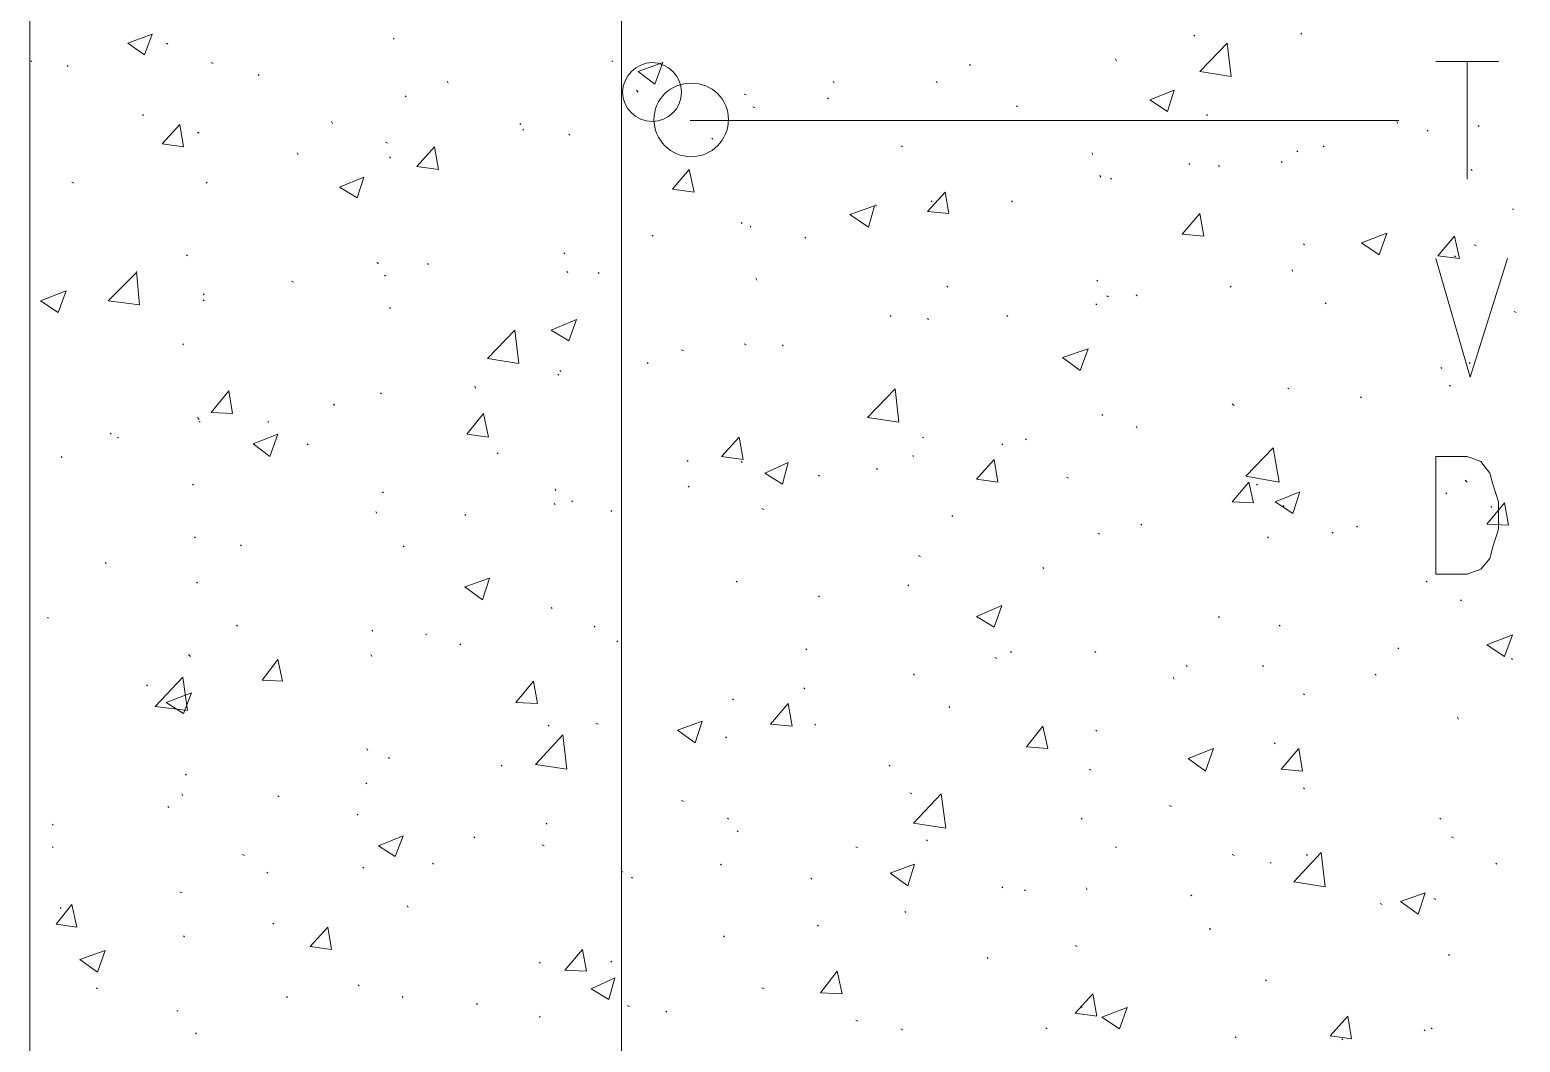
# Model space of a CAD drawing. Header units: millimetres. Extents: x 2928 to 3112, y 1220 to 1280.
# Drawn here: x 2940.98 to 2943.515, y 1249.911 to 1251.633 of the extents above; entities that cross this region are included whole.
import ezdxf

# ---------------------------------------------------------------- set-up
doc = ezdxf.new("R2010")
doc.units = ezdxf.units.MM

msp = doc.modelspace()

# ---------------------------------------------------------------- linework, layer by layer
at = {"color": 253, "linetype": 'Continuous', "lineweight": 5, "true_color": 0x9a9a9a}
for points in [[(2940.97965, 1262.56226), (2981.54689, 1262.56226), (2981.54689, 1240.79028), (2940.97965, 1240.79028)], [(2941.98633, 1261.55224), (2980.53854, 1261.55224), (2980.53854, 1241.8003), (2941.98633, 1241.8003)]]:
    msp.add_lwpolyline(points, close=True, dxfattribs=at)
at = {"color": 92, "linetype": 'Continuous', "lineweight": 13, "true_color": 0x00b800}
for points in [[(2941.14631, 1251.61044), (2941.18798, 1251.62544), (2941.18798, 1251.62544)], [(2941.17465, 1251.59044), (2941.18798, 1251.62544), (2941.18798, 1251.62544)], [(2942.96134, 1251.6221), (2942.95967, 1251.62377), (2942.95967, 1251.62377)], [(2943.14301, 1251.62544), (2943.14134, 1251.6271), (2943.14134, 1251.6271)], [(2941.14631, 1251.61044), (2941.17465, 1251.59044), (2941.17465, 1251.59044)], [(2941.21465, 1251.60877), (2941.21132, 1251.61044), (2941.21132, 1251.61044)], [(2941.59965, 1251.6171), (2941.59799, 1251.61877), (2941.59799, 1251.61877)], [(2942.96967, 1251.5621), (2943.01634, 1251.61044), (2943.01634, 1251.61044)], [(2943.02301, 1251.55377), (2943.01634, 1251.61044), (2943.01634, 1251.61044)], [(2940.98298, 1251.57877), (2940.98131, 1251.58044), (2940.98131, 1251.58044)], [(2941.29132, 1251.57544), (2941.28798, 1251.5771), (2941.28798, 1251.5771)], [(2941.97133, 1251.57877), (2941.96966, 1251.58044), (2941.96966, 1251.58044)], [(2942.01466, 1251.5621), (2942.05633, 1251.5771), (2942.05633, 1251.5771)], [(2942.04299, 1251.54043), (2942.05633, 1251.5771), (2942.05633, 1251.5771)], [(2942.57967, 1251.5721), (2942.578, 1251.57377), (2942.578, 1251.57377)], [(2942.82801, 1251.58044), (2942.82634, 1251.58377), (2942.82634, 1251.58377)], [(2941.04465, 1251.57044), (2941.04298, 1251.5721), (2941.04298, 1251.5721)], [(2941.36965, 1251.55543), (2941.36798, 1251.5571), (2941.36798, 1251.5571)], [(2942.01466, 1251.5621), (2942.04299, 1251.54043), (2942.04299, 1251.54043)], [(2942.96967, 1251.5621), (2943.02301, 1251.55377), (2943.02301, 1251.55377)], [(2941.69132, 1251.5421), (2941.68966, 1251.54543), (2941.68966, 1251.54543)], [(2942.01466, 1251.5271), (2942.01133, 1251.53043), (2942.01133, 1251.53043)], [(2942.198, 1251.5221), (2942.19466, 1251.52377), (2942.19466, 1251.52377)], [(2942.348, 1251.5421), (2942.34633, 1251.54543), (2942.34633, 1251.54543)], [(2942.523, 1251.5421), (2942.52133, 1251.54543), (2942.52133, 1251.54543)], [(2942.88467, 1251.51377), (2942.92634, 1251.53043), (2942.92634, 1251.53043)], [(2942.91467, 1251.49377), (2942.92634, 1251.53043), (2942.92634, 1251.53043)], [(2941.61965, 1251.51877), (2941.61799, 1251.52043), (2941.61799, 1251.52043)], [(2942.213, 1251.50043), (2942.20966, 1251.5021), (2942.20966, 1251.5021)], [(2942.338, 1251.51543), (2942.33633, 1251.5171), (2942.33633, 1251.5171)], [(2942.65967, 1251.5021), (2942.658, 1251.50377), (2942.658, 1251.50377)], [(2942.88467, 1251.51377), (2942.91467, 1251.49377), (2942.91467, 1251.49377)], [(2941.17298, 1251.4871), (2941.17132, 1251.48877), (2941.17132, 1251.48877)], [(2941.20465, 1251.43877), (2941.23465, 1251.4721), (2941.23465, 1251.4721)], [(2941.24132, 1251.43377), (2941.23465, 1251.4721), (2941.23465, 1251.4721)], [(2941.49465, 1251.47377), (2941.49299, 1251.4771), (2941.49299, 1251.4771)], [(2941.81466, 1251.4721), (2941.81299, 1251.47377), (2941.81299, 1251.47377)], [(2942.98301, 1251.4871), (2942.98134, 1251.48877), (2942.98134, 1251.48877)], [(2943.30635, 1251.47377), (2943.30468, 1251.4771), (2943.30468, 1251.4771)], [(2941.26798, 1251.4571), (2941.26465, 1251.45877), (2941.26465, 1251.45877)], [(2941.81966, 1251.4621), (2941.81799, 1251.46377), (2941.81799, 1251.46377)], [(2941.89799, 1251.45377), (2941.89633, 1251.45543), (2941.89633, 1251.45543)], [(2942.14133, 1251.4471), (2942.13966, 1251.44877), (2942.13966, 1251.44877)], [(2943.35801, 1251.46043), (2943.35635, 1251.4621), (2943.35635, 1251.4621)], [(2943.44468, 1251.46877), (2943.44301, 1251.47043), (2943.44301, 1251.47043)], [(2941.20465, 1251.43877), (2941.24132, 1251.43377), (2941.24132, 1251.43377)], [(2941.43632, 1251.42043), (2941.43465, 1251.42377), (2941.43465, 1251.42377)], [(2941.58799, 1251.44043), (2941.58465, 1251.4421), (2941.58465, 1251.4421)], [(2941.63799, 1251.40043), (2941.66799, 1251.43377), (2941.66799, 1251.43377)], [(2941.67466, 1251.39543), (2941.66799, 1251.43377), (2941.66799, 1251.43377)], [(2942.46467, 1251.43377), (2942.46133, 1251.43543), (2942.46133, 1251.43543)], [(2942.788, 1251.42043), (2942.78634, 1251.42377), (2942.78634, 1251.42377)], [(2943.13634, 1251.42543), (2943.13468, 1251.4271), (2943.13468, 1251.4271)], [(2943.18134, 1251.43377), (2943.17968, 1251.43543), (2943.17968, 1251.43543)], [(2941.59299, 1251.41543), (2941.59132, 1251.4171), (2941.59132, 1251.4171)], [(2941.63799, 1251.40043), (2941.67466, 1251.39543), (2941.67466, 1251.39543)], [(2942.07299, 1251.3621), (2942.10133, 1251.39543), (2942.10133, 1251.39543)], [(2942.10966, 1251.3571), (2942.10133, 1251.39543), (2942.10133, 1251.39543)], [(2942.95301, 1251.40377), (2942.95134, 1251.40543), (2942.95134, 1251.40543)], [(2943.00301, 1251.40043), (2943.00134, 1251.4021), (2943.00134, 1251.4021)], [(2943.10968, 1251.4071), (2943.10801, 1251.40877), (2943.10801, 1251.40877)], [(2943.43301, 1251.39377), (2943.43135, 1251.39543), (2943.43135, 1251.39543)], [(2941.05465, 1251.3721), (2941.05131, 1251.37377), (2941.05131, 1251.37377)], [(2941.28132, 1251.3721), (2941.27965, 1251.37377), (2941.27965, 1251.37377)], [(2941.50632, 1251.36543), (2941.54799, 1251.3821), (2941.54799, 1251.3821)], [(2941.53632, 1251.3471), (2941.54799, 1251.3821), (2941.54799, 1251.3821)], [(2942.80134, 1251.3821), (2942.79967, 1251.38543), (2942.79967, 1251.38543)], [(2942.81967, 1251.37877), (2942.81801, 1251.38043), (2942.81801, 1251.38043)], [(2941.50632, 1251.36543), (2941.53632, 1251.3471), (2941.53632, 1251.3471)], [(2942.07299, 1251.3621), (2942.10966, 1251.3571), (2942.10966, 1251.3571)], [(2942.50633, 1251.32376), (2942.53633, 1251.3571), (2942.53633, 1251.3571)], [(2942.543, 1251.32043), (2942.53633, 1251.3571), (2942.53633, 1251.3571)], [(2942.37467, 1251.31876), (2942.41633, 1251.33377), (2942.41633, 1251.33377)], [(2942.40633, 1251.2971), (2942.41633, 1251.33377), (2942.41633, 1251.33377)], [(2942.41967, 1251.33377), (2942.418, 1251.33543), (2942.418, 1251.33543)], [(2942.50633, 1251.32376), (2942.543, 1251.32043), (2942.543, 1251.32043)], [(2942.51467, 1251.34043), (2942.513, 1251.3421), (2942.513, 1251.3421)], [(2942.65134, 1251.34043), (2942.64967, 1251.3421), (2942.64967, 1251.3421)], [(2942.93967, 1251.28543), (2942.96967, 1251.32043), (2942.96967, 1251.32043)], [(2942.97634, 1251.2821), (2942.96967, 1251.32043), (2942.96967, 1251.32043)], [(2943.50302, 1251.3271), (2943.50135, 1251.32876), (2943.50135, 1251.32876)], [(2942.19133, 1251.30376), (2942.18966, 1251.30543), (2942.18966, 1251.30543)], [(2942.20633, 1251.2971), (2942.20466, 1251.29876), (2942.20466, 1251.29876)], [(2942.37467, 1251.31876), (2942.40633, 1251.2971), (2942.40633, 1251.2971)], [(2942.03966, 1251.2821), (2942.03799, 1251.28376), (2942.03799, 1251.28376)], [(2942.29966, 1251.27876), (2942.298, 1251.28043), (2942.298, 1251.28043)], [(2942.93967, 1251.28543), (2942.97634, 1251.2821), (2942.97634, 1251.2821)], [(2943.14801, 1251.2671), (2943.14634, 1251.26876), (2943.14634, 1251.26876)], [(2943.24468, 1251.27043), (2943.28801, 1251.2871), (2943.28801, 1251.2871)], [(2943.24468, 1251.27043), (2943.27468, 1251.25043), (2943.27468, 1251.25043)], [(2943.27468, 1251.25043), (2943.28801, 1251.2871), (2943.28801, 1251.2871)], [(2943.37468, 1251.24876), (2943.40301, 1251.2821), (2943.40301, 1251.2821)], [(2943.41135, 1251.24376), (2943.40301, 1251.2821), (2943.40301, 1251.2821)], [(2941.24798, 1251.24876), (2941.24632, 1251.25043), (2941.24632, 1251.25043)], [(2941.88966, 1251.2521), (2941.88799, 1251.25376), (2941.88799, 1251.25376)], [(2943.37468, 1251.24876), (2943.41135, 1251.24376), (2943.41135, 1251.24376)], [(2943.40468, 1251.2471), (2943.40301, 1251.24876), (2943.40301, 1251.24876)], [(2943.43968, 1251.26543), (2943.43635, 1251.2671), (2943.43635, 1251.2671)], [(2941.11298, 1251.1721), (2941.16132, 1251.22043), (2941.16132, 1251.22043)], [(2941.16632, 1251.16543), (2941.16132, 1251.2221), (2941.16132, 1251.2221)], [(2941.57299, 1251.23543), (2941.56965, 1251.2371), (2941.56965, 1251.2371)], [(2941.65799, 1251.23376), (2941.65632, 1251.23543), (2941.65632, 1251.23543)], [(2941.89466, 1251.22043), (2941.89299, 1251.2221), (2941.89299, 1251.2221)], [(2941.94799, 1251.21876), (2941.94633, 1251.22043), (2941.94633, 1251.22043)], [(2943.12801, 1251.2221), (2943.12634, 1251.22543), (2943.12634, 1251.22543)], [(2941.42799, 1251.20376), (2941.42465, 1251.20543), (2941.42465, 1251.20543)], [(2941.58465, 1251.21376), (2941.58299, 1251.21543), (2941.58299, 1251.21543)], [(2942.21633, 1251.2071), (2942.21466, 1251.21043), (2942.21466, 1251.21043)], [(2942.54133, 1251.19543), (2942.53967, 1251.1971), (2942.53967, 1251.1971)], [(2942.79634, 1251.20543), (2942.79467, 1251.2071), (2942.79467, 1251.2071)], [(2943.02301, 1251.19543), (2943.02134, 1251.1971), (2943.02134, 1251.1971)], [(2940.99798, 1251.1721), (2941.04131, 1251.18876), (2941.04131, 1251.18876)], [(2940.99798, 1251.1721), (2941.02798, 1251.1521), (2941.02798, 1251.1521)], [(2941.02798, 1251.1521), (2941.04131, 1251.18876), (2941.04131, 1251.18876)], [(2941.11298, 1251.1721), (2941.16632, 1251.16543), (2941.16632, 1251.16543)], [(2941.27632, 1251.1821), (2941.27465, 1251.18376), (2941.27465, 1251.18376)], [(2941.27632, 1251.1721), (2941.27465, 1251.17376), (2941.27465, 1251.17376)], [(2942.81467, 1251.17876), (2942.81134, 1251.18043), (2942.81134, 1251.18043)], [(2942.86301, 1251.18043), (2942.86134, 1251.1821), (2942.86134, 1251.1821)], [(2943.18468, 1251.1671), (2943.18301, 1251.16876), (2943.18301, 1251.16876)], [(2941.59299, 1251.15876), (2941.59132, 1251.16043), (2941.59132, 1251.16043)], [(2942.44467, 1251.14543), (2942.443, 1251.1471), (2942.443, 1251.1471)], [(2942.508, 1251.14043), (2942.50633, 1251.1421), (2942.50633, 1251.1421)], [(2942.643, 1251.14543), (2942.64134, 1251.1471), (2942.64134, 1251.1471)], [(2942.79467, 1251.16543), (2942.793, 1251.1671), (2942.793, 1251.1671)], [(2943.50802, 1251.1521), (2943.50468, 1251.15376), (2943.50468, 1251.15376)], [(2941.75799, 1251.07376), (2941.80466, 1251.1221), (2941.80466, 1251.1221)], [(2941.81132, 1251.06543), (2941.80466, 1251.1221), (2941.80466, 1251.1221)], [(2941.86633, 1251.1221), (2941.90966, 1251.14043), (2941.90966, 1251.14043)], [(2941.86633, 1251.1221), (2941.89633, 1251.10376), (2941.89633, 1251.10376)], [(2941.89633, 1251.10376), (2941.90966, 1251.14043), (2941.90966, 1251.14043)], [(2941.24132, 1251.0971), (2941.23965, 1251.09876), (2941.23965, 1251.09876)], [(2942.198, 1251.0971), (2942.19466, 1251.09876), (2942.19466, 1251.09876)], [(2942.26133, 1251.09543), (2942.25966, 1251.0971), (2942.25966, 1251.0971)], [(2941.75799, 1251.07376), (2941.81132, 1251.06543), (2941.81132, 1251.06543)], [(2942.03133, 1251.06543), (2942.02966, 1251.06709), (2942.02966, 1251.06709)], [(2942.09133, 1251.08709), (2942.08799, 1251.08876), (2942.08799, 1251.08876)], [(2942.73634, 1251.07543), (2942.77967, 1251.09043), (2942.77967, 1251.09043)], [(2942.73634, 1251.07543), (2942.76634, 1251.05376), (2942.76634, 1251.05376)], [(2942.76634, 1251.05376), (2942.77967, 1251.09043), (2942.77967, 1251.09043)], [(2943.42968, 1251.06543), (2943.42801, 1251.06709), (2943.42801, 1251.06709)], [(2941.87966, 1251.04543), (2941.87799, 1251.04709), (2941.87799, 1251.04709)], [(2941.88299, 1251.05209), (2941.88133, 1251.05376), (2941.88133, 1251.05376)], [(2943.38135, 1251.05709), (2943.37968, 1251.05876), (2943.37968, 1251.05876)], [(2941.28798, 1250.98209), (2941.31798, 1251.01876), (2941.31798, 1251.01876)], [(2941.32465, 1250.98043), (2941.31798, 1251.01876), (2941.31798, 1251.01876)], [(2941.57799, 1251.01376), (2941.57632, 1251.01543), (2941.57632, 1251.01543)], [(2941.73799, 1251.02376), (2941.73632, 1251.02709), (2941.73632, 1251.02709)], [(2942.40467, 1250.97376), (2942.45133, 1251.02209), (2942.45133, 1251.02209)], [(2942.458, 1250.96543), (2942.45133, 1251.02209), (2942.45133, 1251.02209)], [(2943.12134, 1251.02209), (2943.11968, 1251.02376), (2943.11968, 1251.02376)], [(2943.39635, 1251.02709), (2943.39468, 1251.02876), (2943.39468, 1251.02876)], [(2941.49799, 1250.99376), (2941.49632, 1250.99709), (2941.49632, 1250.99709)], [(2943.02801, 1250.99376), (2943.02467, 1250.99709), (2943.02467, 1250.99709)], [(2943.24468, 1251.00709), (2943.24301, 1251.00876), (2943.24301, 1251.00876)], [(2941.26798, 1250.97043), (2941.26465, 1250.97376), (2941.26465, 1250.97376)], [(2941.26965, 1250.96543), (2941.26798, 1250.96709), (2941.26798, 1250.96709)], [(2941.28798, 1250.98209), (2941.32465, 1250.98043), (2941.32465, 1250.98043)], [(2941.38632, 1250.96543), (2941.38465, 1250.96709), (2941.38465, 1250.96709)], [(2941.72299, 1250.94543), (2941.75132, 1250.98043), (2941.75132, 1250.98043)], [(2941.75966, 1250.94043), (2941.75132, 1250.98043), (2941.75132, 1250.98043)], [(2942.40467, 1250.97376), (2942.458, 1250.96543), (2942.458, 1250.96543)], [(2942.80467, 1250.97709), (2942.80301, 1250.97876), (2942.80301, 1250.97876)], [(2941.11798, 1250.94543), (2941.11631, 1250.94709), (2941.11631, 1250.94709)], [(2941.13131, 1250.93876), (2941.12798, 1250.94043), (2941.12798, 1250.94043)], [(2941.35965, 1250.92876), (2941.40132, 1250.94543), (2941.40132, 1250.94543)], [(2941.38798, 1250.90709), (2941.40132, 1250.94543), (2941.40132, 1250.94543)], [(2941.72299, 1250.94543), (2941.75966, 1250.94043), (2941.75966, 1250.94043)], [(2942.15633, 1250.90709), (2942.18633, 1250.94043), (2942.18633, 1250.94043)], [(2942.193, 1250.90209), (2942.18633, 1250.94043), (2942.18633, 1250.94043)], [(2942.49967, 1250.93876), (2942.498, 1250.94043), (2942.498, 1250.94043)], [(2942.86301, 1250.95543), (2942.86134, 1250.95876), (2942.86134, 1250.95876)], [(2941.35965, 1250.92876), (2941.38798, 1250.90709), (2941.38798, 1250.90709)], [(2941.45299, 1250.92709), (2941.45132, 1250.92876), (2941.45132, 1250.92876)], [(2941.77632, 1250.91209), (2941.77466, 1250.91376), (2941.77466, 1250.91376)], [(2942.63467, 1250.92709), (2942.633, 1250.92876), (2942.633, 1250.92876)], [(2942.67467, 1250.93543), (2942.673, 1250.93709), (2942.673, 1250.93709)], [(2943.04801, 1250.87376), (2943.09468, 1250.92209), (2943.09468, 1250.92209)], [(2943.10468, 1250.86376), (2943.09468, 1250.92209), (2943.09468, 1250.92209)], [(2941.03465, 1250.90543), (2941.03298, 1250.90709), (2941.03298, 1250.90709)], [(2942.09966, 1250.89876), (2942.098, 1250.90043), (2942.098, 1250.90043)], [(2942.15633, 1250.90709), (2942.193, 1250.90209), (2942.193, 1250.90209)], [(2942.19133, 1250.89709), (2942.18966, 1250.89876), (2942.18966, 1250.89876)], [(2942.22966, 1250.87876), (2942.26966, 1250.89709), (2942.26966, 1250.89709)], [(2942.25966, 1250.86042), (2942.26966, 1250.89709), (2942.26966, 1250.89709)], [(2942.483, 1250.90709), (2942.48133, 1250.90876), (2942.48133, 1250.90876)], [(2942.58967, 1250.86876), (2942.61967, 1250.90209), (2942.61967, 1250.90209)], [(2942.62634, 1250.86376), (2942.61967, 1250.90209), (2942.61967, 1250.90209)], [(2942.22966, 1250.87876), (2942.25966, 1250.86042), (2942.25966, 1250.86042)], [(2942.323, 1250.87376), (2942.32133, 1250.87543), (2942.32133, 1250.87543)], [(2942.42133, 1250.88543), (2942.41967, 1250.88709), (2942.41967, 1250.88709)], [(2942.58967, 1250.86876), (2942.62634, 1250.86376), (2942.62634, 1250.86376)], [(2942.74634, 1250.87043), (2942.743, 1250.87209), (2942.743, 1250.87209)], [(2943.02467, 1250.83042), (2943.05301, 1250.86376), (2943.05301, 1250.86376)], [(2943.04801, 1250.87376), (2943.10468, 1250.86376), (2943.10468, 1250.86376)], [(2943.06134, 1250.82876), (2943.05301, 1250.86376), (2943.05301, 1250.86376)], [(2943.42468, 1250.86376), (2943.42135, 1250.86709), (2943.42135, 1250.86709)], [(2941.25798, 1250.85876), (2941.25632, 1250.86042), (2941.25632, 1250.86042)], [(2941.58132, 1250.84542), (2941.57965, 1250.84709), (2941.57965, 1250.84709)], [(2941.87466, 1250.84876), (2941.87299, 1250.85209), (2941.87299, 1250.85209)], [(2942.10133, 1250.85542), (2942.09966, 1250.85709), (2942.09966, 1250.85709)], [(2943.06801, 1250.85876), (2943.06634, 1250.86042), (2943.06634, 1250.86042)], [(2943.09801, 1250.83042), (2943.13968, 1250.84709), (2943.13968, 1250.84709)], [(2943.12801, 1250.81042), (2943.13968, 1250.84709), (2943.13968, 1250.84709)], [(2943.38968, 1250.84376), (2943.38801, 1250.84542), (2943.38801, 1250.84542)], [(2941.56965, 1250.81042), (2941.56799, 1250.81376), (2941.56799, 1250.81376)], [(2941.87299, 1250.82542), (2941.87133, 1250.82709), (2941.87133, 1250.82709)], [(2941.90299, 1250.83042), (2941.90133, 1250.83209), (2941.90133, 1250.83209)], [(2941.96966, 1250.81376), (2941.96799, 1250.81542), (2941.96799, 1250.81542)], [(2942.228, 1250.81709), (2942.22466, 1250.81876), (2942.22466, 1250.81876)], [(2943.02467, 1250.83042), (2943.06134, 1250.82876), (2943.06134, 1250.82876)], [(2943.09801, 1250.83042), (2943.12801, 1250.81042), (2943.12801, 1250.81042)], [(2943.11301, 1250.82209), (2943.11134, 1250.82376), (2943.11134, 1250.82376)], [(2943.45801, 1250.79209), (2943.48801, 1250.82876), (2943.48801, 1250.82876)], [(2943.46635, 1250.82042), (2943.46468, 1250.82209), (2943.46468, 1250.82209)], [(2943.49468, 1250.79042), (2943.48801, 1250.82876), (2943.48801, 1250.82876)], [(2941.72132, 1250.80709), (2941.71966, 1250.80876), (2941.71966, 1250.80876)], [(2942.54967, 1250.80542), (2942.548, 1250.80709), (2942.548, 1250.80709)], [(2942.87134, 1250.79042), (2942.86967, 1250.79209), (2942.86967, 1250.79209)], [(2943.23801, 1250.78709), (2943.23634, 1250.78876), (2943.23634, 1250.78876)], [(2943.45801, 1250.79209), (2943.49468, 1250.79042), (2943.49468, 1250.79042)], [(2941.26132, 1250.76876), (2941.25965, 1250.77042), (2941.25965, 1250.77042)], [(2942.79967, 1250.77542), (2942.79634, 1250.77709), (2942.79634, 1250.77709)], [(2943.08634, 1250.76876), (2943.08468, 1250.77042), (2943.08468, 1250.77042)], [(2943.19634, 1250.77709), (2943.19468, 1250.77876), (2943.19468, 1250.77876)], [(2941.33965, 1250.75542), (2941.33798, 1250.75709), (2941.33798, 1250.75709)], [(2941.61632, 1250.75376), (2941.61465, 1250.75542), (2941.61465, 1250.75542)], [(2942.49467, 1250.73709), (2942.49133, 1250.73876), (2942.49133, 1250.73876)], [(2941.10965, 1250.72542), (2941.10798, 1250.72709), (2941.10798, 1250.72709)], [(2942.70467, 1250.71709), (2942.703, 1250.71876), (2942.703, 1250.71876)], [(2941.26465, 1250.69209), (2941.26298, 1250.69376), (2941.26298, 1250.69376)], [(2941.71966, 1250.68542), (2941.76132, 1250.70042), (2941.76132, 1250.70042)], [(2941.74966, 1250.66376), (2941.76132, 1250.70042), (2941.76132, 1250.70042)], [(2942.183, 1250.69376), (2942.18133, 1250.69542), (2942.18133, 1250.69542)], [(2942.47467, 1250.68709), (2942.473, 1250.68876), (2942.473, 1250.68876)], [(2943.35635, 1250.69376), (2943.35468, 1250.69542), (2943.35468, 1250.69542)], [(2941.71966, 1250.68542), (2941.74966, 1250.66376), (2941.74966, 1250.66376)], [(2942.323, 1250.66876), (2942.32133, 1250.67042), (2942.32133, 1250.67042)], [(2943.41468, 1250.66209), (2943.41301, 1250.66376), (2943.41301, 1250.66376)], [(2941.86799, 1250.64876), (2941.86633, 1250.65042), (2941.86633, 1250.65042)], [(2942.58967, 1250.63542), (2942.633, 1250.65376), (2942.633, 1250.65376)], [(2942.58967, 1250.63542), (2942.61967, 1250.61709), (2942.61967, 1250.61709)], [(2942.61967, 1250.61709), (2942.633, 1250.65376), (2942.633, 1250.65376)], [(2943.00301, 1250.63376), (2943.00134, 1250.63542), (2943.00134, 1250.63542)], [(2941.01131, 1250.63209), (2941.00965, 1250.63376), (2941.00965, 1250.63376)], [(2941.33298, 1250.61875), (2941.33132, 1250.62042), (2941.33132, 1250.62042)], [(2941.56299, 1250.61042), (2941.56132, 1250.61209), (2941.56132, 1250.61209)], [(2941.94133, 1250.61709), (2941.93966, 1250.61875), (2941.93966, 1250.61875)], [(2943.10634, 1250.61875), (2943.10468, 1250.62042), (2943.10468, 1250.62042)], [(2941.65466, 1250.60375), (2941.65299, 1250.60542), (2941.65299, 1250.60542)], [(2941.71299, 1250.58709), (2941.71132, 1250.58875), (2941.71132, 1250.58875)], [(2941.97966, 1250.59209), (2941.97799, 1250.59375), (2941.97799, 1250.59375)], [(2943.45801, 1250.58709), (2943.50135, 1250.60375), (2943.50135, 1250.60375)], [(2943.45801, 1250.58709), (2943.48801, 1250.56709), (2943.48801, 1250.56709)], [(2943.48801, 1250.56709), (2943.50135, 1250.60375), (2943.50135, 1250.60375)], [(2941.25298, 1250.56709), (2941.24965, 1250.57042), (2941.24965, 1250.57042)], [(2941.37465, 1250.52709), (2941.40132, 1250.56209), (2941.40132, 1250.56209)], [(2941.40965, 1250.52542), (2941.40132, 1250.56209), (2941.40132, 1250.56209)], [(2941.56132, 1250.56709), (2941.55965, 1250.57042), (2941.55965, 1250.57042)], [(2942.30133, 1250.57875), (2942.29966, 1250.58042), (2942.29966, 1250.58042)], [(2942.62467, 1250.56375), (2942.62134, 1250.56542), (2942.62134, 1250.56542)], [(2942.64967, 1250.57375), (2942.648, 1250.57542), (2942.648, 1250.57542)], [(2942.793, 1250.57375), (2942.79134, 1250.57542), (2942.79134, 1250.57542)], [(2943.30801, 1250.58042), (2943.30635, 1250.58209), (2943.30635, 1250.58209)], [(2943.50135, 1250.56209), (2943.49968, 1250.56375), (2943.49968, 1250.56375)], [(2942.48467, 1250.53542), (2942.483, 1250.53709), (2942.483, 1250.53709)], [(2942.94801, 1250.55042), (2942.94634, 1250.55209), (2942.94634, 1250.55209)], [(2943.07801, 1250.55042), (2943.07634, 1250.55209), (2943.07634, 1250.55209)], [(2943.26968, 1250.53542), (2943.26801, 1250.53709), (2943.26801, 1250.53709)], [(2941.17965, 1250.51709), (2941.17798, 1250.51875), (2941.17798, 1250.51875)], [(2941.19298, 1250.48209), (2941.23965, 1250.53209), (2941.23965, 1250.53209)], [(2941.24798, 1250.47542), (2941.23965, 1250.53209), (2941.23965, 1250.53209)], [(2941.37465, 1250.52709), (2941.40965, 1250.52542), (2941.40965, 1250.52542)], [(2941.80632, 1250.48875), (2941.83632, 1250.52542), (2941.83632, 1250.52542)], [(2941.84299, 1250.48709), (2941.83632, 1250.52542), (2941.83632, 1250.52542)], [(2942.298, 1250.51209), (2942.29633, 1250.51375), (2942.29633, 1250.51375)], [(2942.92634, 1250.52875), (2942.92467, 1250.53209), (2942.92467, 1250.53209)], [(2941.21132, 1250.48875), (2941.25465, 1250.50542), (2941.25465, 1250.50542)], [(2941.21132, 1250.48875), (2941.24132, 1250.47042), (2941.24132, 1250.47042)], [(2941.24132, 1250.47042), (2941.25465, 1250.50542), (2941.25465, 1250.50542)], [(2941.80632, 1250.48875), (2941.84299, 1250.48709), (2941.84299, 1250.48709)], [(2942.17633, 1250.49375), (2942.17466, 1250.49542), (2942.17466, 1250.49542)], [(2942.23966, 1250.45209), (2942.26966, 1250.48709), (2942.26966, 1250.48709)], [(2942.27633, 1250.44875), (2942.26966, 1250.48709), (2942.26966, 1250.48709)], [(2943.14801, 1250.50209), (2943.14634, 1250.50375), (2943.14634, 1250.50375)], [(2941.19298, 1250.48209), (2941.24798, 1250.47542), (2941.24798, 1250.47542)], [(2942.54467, 1250.48042), (2942.543, 1250.48209), (2942.543, 1250.48209)], [(2943.40968, 1250.46042), (2943.40801, 1250.46375), (2943.40801, 1250.46375)], [(2941.83966, 1250.38375), (2941.88633, 1250.43375), (2941.88633, 1250.43375)], [(2941.86299, 1250.44875), (2941.86133, 1250.45042), (2941.86133, 1250.45042)], [(2941.89299, 1250.37542), (2941.88633, 1250.43375), (2941.88633, 1250.43375)], [(2941.94633, 1250.45209), (2941.94299, 1250.45375), (2941.94299, 1250.45375)], [(2942.08133, 1250.44209), (2942.123, 1250.45709), (2942.123, 1250.45709)], [(2942.08133, 1250.44209), (2942.11133, 1250.42042), (2942.11133, 1250.42042)], [(2942.11133, 1250.42042), (2942.123, 1250.45709), (2942.123, 1250.45709)], [(2942.23966, 1250.45209), (2942.27633, 1250.44875), (2942.27633, 1250.44875)], [(2942.31633, 1250.45042), (2942.31466, 1250.45209), (2942.31466, 1250.45209)], [(2942.67467, 1250.41375), (2942.703, 1250.44875), (2942.703, 1250.44875)], [(2942.71134, 1250.41042), (2942.703, 1250.44875), (2942.703, 1250.44875)], [(2942.79467, 1250.44042), (2942.793, 1250.44209), (2942.793, 1250.44209)], [(2941.55465, 1250.40709), (2941.55299, 1250.41042), (2941.55299, 1250.41042)], [(2942.16466, 1250.42875), (2942.163, 1250.43042), (2942.163, 1250.43042)], [(2942.67467, 1250.41375), (2942.71134, 1250.41042), (2942.71134, 1250.41042)], [(2942.94967, 1250.39375), (2942.99301, 1250.41042), (2942.99301, 1250.41042)], [(2942.97967, 1250.37208), (2942.99301, 1250.41042), (2942.99301, 1250.41042)], [(2943.09801, 1250.41875), (2943.09634, 1250.42042), (2943.09634, 1250.42042)], [(2943.10801, 1250.37542), (2943.13801, 1250.41042), (2943.13801, 1250.41042)], [(2943.14468, 1250.37208), (2943.13801, 1250.41042), (2943.13801, 1250.41042)], [(2941.59132, 1250.39375), (2941.58965, 1250.39542), (2941.58965, 1250.39542)], [(2941.78299, 1250.38042), (2941.78132, 1250.38208), (2941.78132, 1250.38208)], [(2941.83966, 1250.38375), (2941.89299, 1250.37542), (2941.89299, 1250.37542)], [(2942.443, 1250.38042), (2942.44133, 1250.38208), (2942.44133, 1250.38208)], [(2942.94967, 1250.39375), (2942.97967, 1250.37208), (2942.97967, 1250.37208)], [(2941.24632, 1250.36542), (2941.24465, 1250.36708), (2941.24465, 1250.36708)], [(2942.78467, 1250.37375), (2942.78134, 1250.37542), (2942.78134, 1250.37542)], [(2943.10801, 1250.37542), (2943.14468, 1250.37208), (2943.14468, 1250.37208)], [(2941.23965, 1250.33042), (2941.23798, 1250.33375), (2941.23798, 1250.33375)], [(2941.55299, 1250.35042), (2941.55132, 1250.35208), (2941.55132, 1250.35208)], [(2942.47967, 1250.33375), (2942.47633, 1250.33542), (2942.47633, 1250.33542)], [(2942.483, 1250.28375), (2942.52967, 1250.33375), (2942.52967, 1250.33375)], [(2942.538, 1250.27542), (2942.52967, 1250.33375), (2942.52967, 1250.33375)], [(2943.14801, 1250.34208), (2943.14634, 1250.34375), (2943.14634, 1250.34375)], [(2941.21632, 1250.31042), (2941.21465, 1250.31208), (2941.21465, 1250.31208)], [(2941.40299, 1250.32875), (2941.40132, 1250.33042), (2941.40132, 1250.33042)], [(2942.09133, 1250.32042), (2942.08799, 1250.32208), (2942.08799, 1250.32208)], [(2942.92134, 1250.31208), (2942.91801, 1250.31375), (2942.91801, 1250.31375)], [(2941.01965, 1250.28042), (2941.01798, 1250.28208), (2941.01798, 1250.28208)], [(2941.53799, 1250.29708), (2941.53632, 1250.29875), (2941.53632, 1250.29875)], [(2941.85966, 1250.28208), (2941.85799, 1250.28375), (2941.85799, 1250.28375)], [(2942.168, 1250.29042), (2942.16633, 1250.29208), (2942.16633, 1250.29208)], [(2942.483, 1250.28375), (2942.538, 1250.27542), (2942.538, 1250.27542)], [(2942.76967, 1250.29042), (2942.768, 1250.29208), (2942.768, 1250.29208)], [(2943.37968, 1250.29042), (2943.37801, 1250.29208), (2943.37801, 1250.29208)], [(2941.57299, 1250.24542), (2941.61465, 1250.26208), (2941.61465, 1250.26208)], [(2941.60132, 1250.22708), (2941.61465, 1250.26208), (2941.61465, 1250.26208)], [(2941.73632, 1250.25875), (2941.73466, 1250.26042), (2941.73466, 1250.26042)], [(2942.18466, 1250.26875), (2942.183, 1250.27042), (2942.183, 1250.27042)], [(2942.50633, 1250.25375), (2942.50467, 1250.25542), (2942.50467, 1250.25542)], [(2943.40135, 1250.25875), (2943.39801, 1250.26042), (2943.39801, 1250.26042)], [(2941.01965, 1250.24208), (2941.01798, 1250.24375), (2941.01798, 1250.24375)], [(2941.34465, 1250.22875), (2941.34132, 1250.23042), (2941.34132, 1250.23042)], [(2941.57299, 1250.24542), (2941.60132, 1250.22708), (2941.60132, 1250.22708)], [(2941.85466, 1250.24542), (2941.85132, 1250.24708), (2941.85132, 1250.24708)], [(2942.388, 1250.24208), (2942.38467, 1250.24375), (2942.38467, 1250.24375)], [(2942.82801, 1250.24208), (2942.82634, 1250.24375), (2942.82634, 1250.24375)], [(2943.02801, 1250.22875), (2943.02467, 1250.23042), (2943.02467, 1250.23042)], [(2943.12968, 1250.18375), (2943.17634, 1250.23375), (2943.17634, 1250.23375)], [(2943.15301, 1250.22875), (2943.15134, 1250.23042), (2943.15134, 1250.23042)], [(2943.18301, 1250.17542), (2943.17634, 1250.23375), (2943.17634, 1250.23375)], [(2941.54799, 1250.20708), (2941.54632, 1250.20875), (2941.54632, 1250.20875)], [(2941.66632, 1250.21375), (2941.66466, 1250.21542), (2941.66466, 1250.21542)], [(2942.15633, 1250.21208), (2942.15466, 1250.21375), (2942.15466, 1250.21375)], [(2942.443, 1250.19875), (2942.48467, 1250.21375), (2942.48467, 1250.21375)], [(2942.473, 1250.17708), (2942.48467, 1250.21375), (2942.48467, 1250.21375)], [(2943.09134, 1250.21542), (2943.08968, 1250.21708), (2943.08968, 1250.21708)], [(2943.47468, 1250.21375), (2943.47301, 1250.21542), (2943.47301, 1250.21542)], [(2941.38465, 1250.19875), (2941.38298, 1250.20042), (2941.38298, 1250.20042)], [(2941.98799, 1250.20042), (2941.98633, 1250.20208), (2941.98633, 1250.20208)], [(2942.00466, 1250.19042), (2942.00299, 1250.19208), (2942.00299, 1250.19208)], [(2942.30966, 1250.18875), (2942.308, 1250.19042), (2942.308, 1250.19042)], [(2942.443, 1250.19875), (2942.473, 1250.17708), (2942.473, 1250.17708)], [(2943.12968, 1250.18375), (2943.18301, 1250.17542), (2943.18301, 1250.17542)], [(2941.23798, 1250.16542), (2941.23465, 1250.16708), (2941.23465, 1250.16708)], [(2942.63467, 1250.17375), (2942.633, 1250.17542), (2942.633, 1250.17542)], [(2942.673, 1250.16875), (2942.67134, 1250.17042), (2942.67134, 1250.17042)], [(2942.778, 1250.17042), (2942.77634, 1250.17375), (2942.77634, 1250.17375)], [(2942.95634, 1250.16041), (2942.95467, 1250.16208), (2942.95467, 1250.16208)], [(2943.31135, 1250.15041), (2943.35301, 1250.16542), (2943.35301, 1250.16542)], [(2943.34135, 1250.12875), (2943.35301, 1250.16542), (2943.35301, 1250.16542)], [(2943.37135, 1250.15375), (2943.36801, 1250.15541), (2943.36801, 1250.15541)], [(2941.02465, 1250.11208), (2941.05131, 1250.14541), (2941.05131, 1250.14541)], [(2941.03298, 1250.13875), (2941.03131, 1250.14041), (2941.03131, 1250.14041)], [(2941.05965, 1250.10708), (2941.05131, 1250.14541), (2941.05131, 1250.14541)], [(2941.62299, 1250.14041), (2941.62132, 1250.14375), (2941.62132, 1250.14375)], [(2942.46967, 1250.13208), (2942.468, 1250.13375), (2942.468, 1250.13375)], [(2943.27968, 1250.14541), (2943.27635, 1250.14708), (2943.27635, 1250.14708)], [(2943.31135, 1250.15041), (2943.34135, 1250.12875), (2943.34135, 1250.12875)], [(2941.02465, 1250.11208), (2941.05965, 1250.10708), (2941.05965, 1250.10708)], [(2941.39465, 1250.11208), (2941.39298, 1250.11375), (2941.39298, 1250.11375)], [(2941.45632, 1250.07375), (2941.48632, 1250.10708), (2941.48632, 1250.10708)], [(2941.49299, 1250.06875), (2941.48632, 1250.10708), (2941.48632, 1250.10708)], [(2942.32133, 1250.10875), (2942.31966, 1250.11041), (2942.31966, 1250.11041)], [(2942.98801, 1250.10208), (2942.98634, 1250.10541), (2942.98634, 1250.10541)], [(2941.24298, 1250.09041), (2941.24132, 1250.09208), (2941.24132, 1250.09208)], [(2942.16133, 1250.09041), (2942.15966, 1250.09208), (2942.15966, 1250.09208)], [(2941.06465, 1250.05208), (2941.10798, 1250.06708), (2941.10798, 1250.06708)], [(2941.06465, 1250.05208), (2941.09465, 1250.03041), (2941.09465, 1250.03041)], [(2941.09465, 1250.03041), (2941.10798, 1250.06708), (2941.10798, 1250.06708)], [(2941.45632, 1250.07375), (2941.49299, 1250.06875), (2941.49299, 1250.06875)], [(2941.88966, 1250.03375), (2941.91966, 1250.06875), (2941.91966, 1250.06875)], [(2941.92633, 1250.03208), (2941.91966, 1250.06875), (2941.91966, 1250.06875)], [(2942.60967, 1250.05375), (2942.608, 1250.05541), (2942.608, 1250.05541)], [(2942.76134, 1250.07375), (2942.758, 1250.07541), (2942.758, 1250.07541)], [(2943.39468, 1250.05875), (2943.39301, 1250.06041), (2943.39301, 1250.06041)], [(2941.84799, 1250.04541), (2941.84632, 1250.04708), (2941.84632, 1250.04708)], [(2941.88966, 1250.03375), (2941.92633, 1250.03208), (2941.92633, 1250.03208)], [(2941.96966, 1250.04708), (2941.96799, 1250.04875), (2941.96799, 1250.04875)], [(2942.32466, 1249.99541), (2942.353, 1250.03208), (2942.353, 1250.03208)], [(2942.36133, 1249.99375), (2942.353, 1250.03208), (2942.353, 1250.03208)], [(2941.09465, 1250.00208), (2941.09298, 1250.00375), (2941.09298, 1250.00375)], [(2941.53965, 1250.00708), (2941.53799, 1250.00875), (2941.53799, 1250.00875)], [(2941.93466, 1250.00208), (2941.97466, 1250.02041), (2941.97466, 1250.02041)], [(2941.93466, 1250.00208), (2941.96466, 1249.98375), (2941.96466, 1249.98375)], [(2941.96466, 1249.98375), (2941.97466, 1250.02041), (2941.97466, 1250.02041)], [(2942.228, 1250.00208), (2942.22466, 1250.00375), (2942.22466, 1250.00375)], [(2943.08301, 1250.01541), (2943.08134, 1250.01708), (2943.08134, 1250.01708)], [(2941.41799, 1249.98708), (2941.41632, 1249.98875), (2941.41632, 1249.98875)], [(2941.61465, 1249.98708), (2941.61299, 1249.98875), (2941.61299, 1249.98875)], [(2941.74132, 1249.97541), (2941.73966, 1249.97708), (2941.73966, 1249.97708)], [(2942.32466, 1249.99541), (2942.36133, 1249.99375), (2942.36133, 1249.99375)], [(2942.758, 1249.96041), (2942.788, 1249.99375), (2942.788, 1249.99375)], [(2942.79467, 1249.95541), (2942.788, 1249.99375), (2942.788, 1249.99375)], [(2941.23132, 1249.96375), (2941.22965, 1249.96541), (2941.22965, 1249.96541)], [(2941.84799, 1249.95375), (2941.84632, 1249.95541), (2941.84632, 1249.95541)], [(2941.99966, 1249.97208), (2941.99633, 1249.97375), (2941.99633, 1249.97375)], [(2942.06299, 1249.96208), (2942.06133, 1249.96375), (2942.06133, 1249.96375)], [(2942.758, 1249.96041), (2942.79467, 1249.95541), (2942.79467, 1249.95541)], [(2942.76967, 1249.97041), (2942.768, 1249.97208), (2942.768, 1249.97208)], [(2942.80301, 1249.95375), (2942.84634, 1249.97041), (2942.84634, 1249.97041)], [(2942.80301, 1249.95375), (2942.83301, 1249.93375), (2942.83301, 1249.93375)], [(2942.83301, 1249.93375), (2942.84634, 1249.97041), (2942.84634, 1249.97041)], [(2943.19134, 1249.92208), (2943.22134, 1249.95541), (2943.22134, 1249.95541)], [(2943.22801, 1249.91708), (2943.22134, 1249.95541), (2943.22134, 1249.95541)], [(2941.26298, 1249.92541), (2941.26132, 1249.92708), (2941.26132, 1249.92708)], [(2942.388, 1249.94708), (2942.38467, 1249.94875), (2942.38467, 1249.94875)], [(2942.46467, 1249.93208), (2942.46133, 1249.93375), (2942.46133, 1249.93375)], [(2942.70967, 1249.93375), (2942.708, 1249.93541), (2942.708, 1249.93541)], [(2943.35301, 1249.93041), (2943.35135, 1249.93208), (2943.35135, 1249.93208)], [(2943.36468, 1249.93375), (2943.36301, 1249.93541), (2943.36301, 1249.93541)], [(2943.03134, 1249.91874), (2943.02968, 1249.92041), (2943.02968, 1249.92041)], [(2943.19134, 1249.92208), (2943.22801, 1249.91708), (2943.22801, 1249.91708)], [(2943.21301, 1249.91541), (2943.21134, 1249.91708), (2943.21134, 1249.91708)]]:
    msp.add_lwpolyline(points, dxfattribs=at)
at = {"color": 7, "linetype": 'Continuous', "lineweight": 20, "true_color": 0x000007}
for points in [[(2943.37135, 1251.57877), (2943.47801, 1251.57877), (2943.47801, 1251.57877)], [(2943.42468, 1251.57877), (2943.42468, 1251.37877), (2943.42468, 1251.37877)], [(2943.37135, 1251.24376), (2943.42968, 1251.04209), (2943.49301, 1251.24376)]]:
    msp.add_lwpolyline(points, dxfattribs=at)
at = {"color": 253, "linetype": 'Continuous', "lineweight": 5, "true_color": 0x9a9a9a}
msp.add_lwpolyline([(2942.103, 1251.47877), (2942.99467, 1251.47877), (2943.30801, 1251.47877)], dxfattribs=at)
at = {"color": 7, "linetype": 'Continuous', "lineweight": 20, "true_color": 0x000007}
msp.add_lwpolyline([(2943.37135, 1250.70709), (2943.37135, 1250.90709), (2943.42468, 1250.90709), (2943.44801, 1250.89876), (2943.46301, 1250.87876), (2943.46801, 1250.86042), (2943.47801, 1250.83042), (2943.47801, 1250.78376), (2943.46801, 1250.75376), (2943.46301, 1250.73376), (2943.44801, 1250.71542), (2943.42468, 1250.70709)], close=True, dxfattribs=at)
at = {"color": 7, "linetype": 'Continuous', "lineweight": 5, "true_color": 0x000007}
msp.add_open_spline([(2942.08799, 1251.5271), (2942.08799, 1251.55377), (2942.06633, 1251.5771), (2942.03799, 1251.5771), (2942.03799, 1251.5771), (2942.01133, 1251.5771), (2941.98799, 1251.55377), (2941.98799, 1251.5271), (2941.98799, 1251.5271), (2941.98799, 1251.49877), (2942.01133, 1251.4771), (2942.03799, 1251.4771), (2942.03799, 1251.4771), (2942.06633, 1251.4771), (2942.08799, 1251.49877), (2942.08799, 1251.5271)], degree=3, knots=[0, 0, 0, 0, 0.0625, 0.0625, 0.0625, 0.0625, 0.125, 0.125, 0.125, 0.125, 0.1875, 0.1875, 0.1875, 0.1875, 1, 1, 1, 1], dxfattribs=at)
at = {"color": 253, "linetype": 'Continuous', "lineweight": 5, "true_color": 0x9a9a9a}
msp.add_open_spline([(2942.04133, 1251.48043), (2942.04133, 1251.44543), (2942.06966, 1251.4171), (2942.10466, 1251.4171), (2942.10466, 1251.4171), (2942.13966, 1251.4171), (2942.168, 1251.44543), (2942.168, 1251.48043), (2942.168, 1251.48043), (2942.168, 1251.51543), (2942.13966, 1251.5421), (2942.10466, 1251.5421), (2942.10466, 1251.5421), (2942.06966, 1251.5421), (2942.04133, 1251.51543), (2942.04133, 1251.48043)], degree=3, knots=[0, 0, 0, 0, 0.0625, 0.0625, 0.0625, 0.0625, 0.125, 0.125, 0.125, 0.125, 0.1875, 0.1875, 0.1875, 0.1875, 1, 1, 1, 1], dxfattribs=at)

doc.saveas('drawing.dxf')
